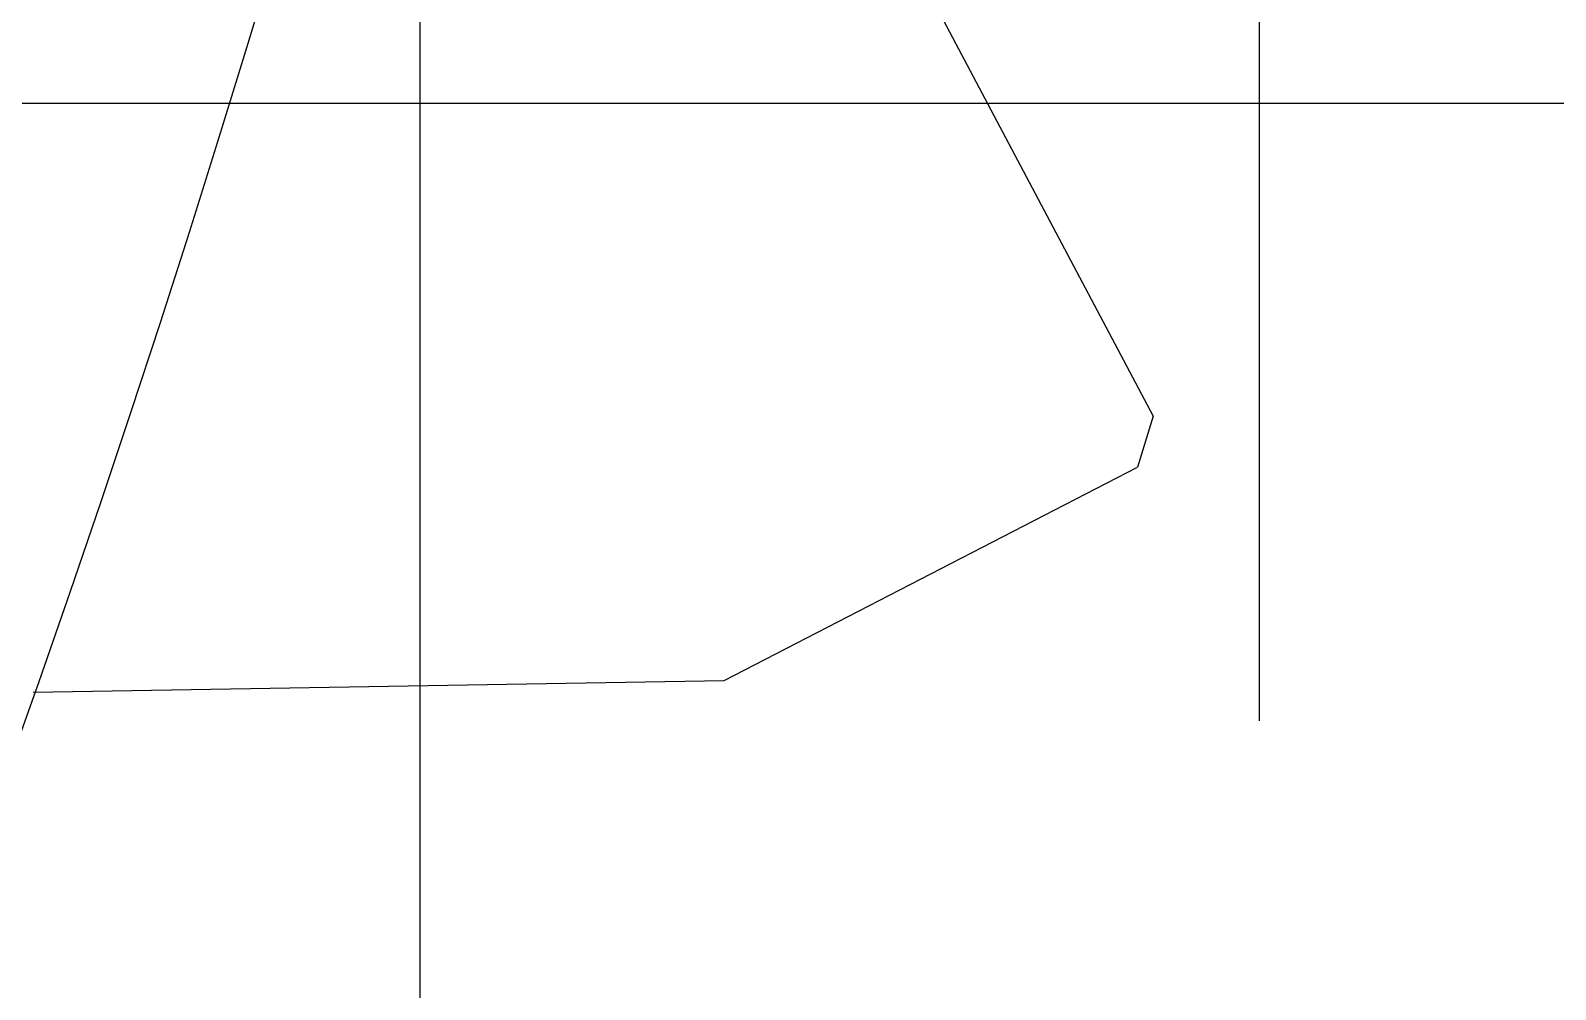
# Model space of a CAD drawing. Extents: x -381 to 213, y -63 to 250.
# Drawn here: x -59.09 to -52.92, y -9.41 to -5.53 of the extents above; entities that cross this region are included whole.
import ezdxf

# ---------------------------------------------------------------- set-up
doc = ezdxf.new("R2010")
doc.units = 0
doc.header["$MEASUREMENT"] = 0
for name, pattern in [('K5LT65535', [0]), ('K5LT_AXLED', [19.5, 15, -1.5, 1.5, -1.5]), ('K5LT_BASIC', [0])]:
    doc.linetypes.add(name, pattern=pattern)
doc.layers.add('Системный слой', color=7, linetype='Continuous')

# ---------------------------------------------------------------- blocks, each defined once
blk = doc.blocks.new('*U')
at = {"layer": 'Системный слой', "color": 30, "linetype": 'K5LT_AXLED'}
for q in [(-54.1167, -7.8208), (-54.1167, -8.3208)]:
    blk.add_line((-54.1167, 5.6792), q, dxfattribs=at)
at = {"layer": 'Системный слой', "color": 5, "linetype": 'K5LT_BASIC'}
for p, q in [((-63.6167, -5.8208), (-44.6167, -5.8208)), ((157.5223, -13.7237), (157.4582, -13.9309)), ((157.5223, -13.7237), (157.4582, -13.9309))]:
    blk.add_line(p, q, dxfattribs=at)
for points in [[(154.3496, -10.447), (156.6261, -12.0327), (157.5223, -13.7237)], [(154.3496, -10.447), (156.6261, -12.0327), (157.5223, -13.7237)], [(152.9889, -14.8412), (155.7858, -14.7941), (157.4582, -13.9309)], [(152.9889, -14.8412), (155.7858, -14.7941), (157.4582, -13.9309)]]:
    blk.add_lwpolyline(points, dxfattribs=at)
blk = doc.blocks.new('*F')
at = {"layer": 'Системный слой', "color": 5, "linetype": 'K5LT65535'}
blk.add_lwpolyline([(57.0839, 15.6923), (54.3565, 42.4875), (52.0598, 44.7843), (7.5606, 44.7843), (6.4123, 41.2435), (6.4123, -18.7321)], dxfattribs=at)
at = {"layer": 'Системный слой', "color": 5, "linetype": 'K5LT_BASIC'}
for centre, radius in [((94.0125, 5.9815), 62.5341), ((94.0125, 5.9815), 62.5341), ((-0.009, -0.1679), 21.15), ((29.0451, 1.3327), 19), ((-0.009, -0.1679), 19.8)]:
    blk.add_circle(centre, radius, dxfattribs=at)
at = {"layer": 'Системный слой'}
blk.add_blockref('*U', (0, 0), dxfattribs=at)
blk.add_blockref('*U', (0, 0), dxfattribs=at)
blk.add_blockref('*U', (0, 0), dxfattribs=at)
blk.add_blockref('*U', (0, 0), dxfattribs=at)
blk.add_blockref('*U', (0, 0), dxfattribs=at)
blk.add_blockref('*U', (0, 0), dxfattribs=at)
blk.add_blockref('*U', (0, 0), dxfattribs=at)
blk.add_blockref('*U', (0, 0), dxfattribs=at)
blk.add_blockref('*U', (0, 0), dxfattribs=at)
blk.add_blockref('*U', (0, 0), dxfattribs=at)
blk.add_blockref('*U', (0, 0), dxfattribs=at)
blk.add_blockref('*U', (0, 0), dxfattribs=at)
blk.add_blockref('*U', (0, 0), dxfattribs=at)
blk.add_blockref('*U', (0, 0), dxfattribs=at)
blk.add_blockref('*U', (0, 0), dxfattribs=at)
blk.add_blockref('*U', (0, 0), dxfattribs=at)
blk.add_blockref('*U', (0, 0), dxfattribs=at)
blk.add_blockref('*U', (0, 0), dxfattribs=at)
blk.add_blockref('*U', (0, 0), dxfattribs=at)
blk.add_blockref('*U', (0, 0), dxfattribs=at)
blk.add_blockref('*U', (0, 0), dxfattribs=at)
blk.add_blockref('*U', (0, 0), dxfattribs=at)
blk.add_blockref('*U', (0, 0), dxfattribs=at)
blk.add_blockref('*U', (0, 0), dxfattribs=at)
blk.add_blockref('*U', (0, 0), dxfattribs=at)
blk.add_blockref('*U', (0, 0), dxfattribs=at)
blk.add_blockref('*U', (0, 0), dxfattribs=at)
blk.add_blockref('*U', (0, 0), dxfattribs=at)
blk.add_blockref('*U', (0, 0), dxfattribs=at)
blk.add_blockref('*U', (0, 0), dxfattribs=at)
blk.add_blockref('*U', (0, 0), dxfattribs=at)
blk.add_blockref('*U', (0, 0), dxfattribs=at)
blk.add_blockref('*U', (0, 0), dxfattribs=at)
blk.add_blockref('*U', (0, 0), dxfattribs=at)
blk.add_blockref('*U', (0, 0), dxfattribs=at)
blk.add_blockref('*U', (0, 0), dxfattribs=at)
blk.add_blockref('*U', (0, 0), dxfattribs=at)
blk.add_blockref('*U', (0, 0), dxfattribs=at)
blk.add_blockref('*U', (0, 0), dxfattribs=at)
blk.add_blockref('*U', (0, 0), dxfattribs=at)
blk.add_blockref('*U', (0, 0), dxfattribs=at)
blk.add_blockref('*U', (0, 0), dxfattribs=at)
blk.add_blockref('*U', (0, 0), dxfattribs=at)
blk.add_blockref('*U', (0, 0), dxfattribs=at)
blk.add_blockref('*U', (0, 0), dxfattribs=at)
blk.add_blockref('*U', (0, 0), dxfattribs=at)
blk.add_blockref('*U', (0, 0), dxfattribs=at)
blk.add_blockref('*U', (0, 0), dxfattribs=at)
blk.add_blockref('*U', (0, 0), dxfattribs=at)
blk.add_blockref('*U', (0, 0), dxfattribs=at)
blk.add_blockref('*U', (0, 0), dxfattribs=at)
blk.add_blockref('*U', (0, 0), dxfattribs=at)
blk.add_blockref('*U', (0, 0), dxfattribs=at)
blk.add_blockref('*U', (0, 0), dxfattribs=at)
blk.add_blockref('*U', (0, 0), dxfattribs=at)
blk.add_blockref('*U', (0, 0), dxfattribs=at)
blk.add_blockref('*U', (0, 0), dxfattribs=at)
blk.add_blockref('*U', (0, 0), dxfattribs=at)
blk.add_blockref('*U', (0, 0), dxfattribs=at)
blk.add_blockref('*U', (0, 0), dxfattribs=at)
blk.add_blockref('*U', (0, 0), dxfattribs=at)
blk.add_blockref('*U', (0, 0), dxfattribs=at)
blk.add_blockref('*U', (0, 0), dxfattribs=at)
blk.add_blockref('*U', (0, 0), dxfattribs=at)
blk.add_blockref('*U', (0, 0), dxfattribs=at)
blk.add_blockref('*U', (0, 0), dxfattribs=at)
blk.add_blockref('*U', (0, 0), dxfattribs=at)
blk.add_blockref('*U', (0, 0), dxfattribs=at)
blk.add_blockref('*U', (0, 0), dxfattribs=at)
blk.add_blockref('*U', (0, 0), dxfattribs=at)
blk.add_blockref('*U', (0, 0), dxfattribs=at)
blk.add_blockref('*U', (0, 0), dxfattribs=at)
blk.add_blockref('*U', (0, 0), dxfattribs=at)
blk.add_blockref('*U', (0, 0), dxfattribs=at)
blk.add_blockref('*U', (0, 0), dxfattribs=at)
blk.add_blockref('*U', (0, 0), dxfattribs=at)
blk.add_blockref('*U', (0, 0), dxfattribs=at)
blk.add_blockref('*U', (0, 0), dxfattribs=at)
blk.add_blockref('*U', (0, 0), dxfattribs=at)
blk.add_blockref('*U', (0, 0), dxfattribs=at)
blk.add_blockref('*U', (0, 0), dxfattribs=at)
blk.add_blockref('*U', (0, 0), dxfattribs=at)
blk.add_blockref('*U', (0, 0), dxfattribs=at)
blk.add_blockref('*U', (0, 0), dxfattribs=at)
blk.add_blockref('*U', (0, 0), dxfattribs=at)
blk.add_blockref('*U', (0, 0), dxfattribs=at)
blk.add_blockref('*U', (0, 0), dxfattribs=at)
blk.add_blockref('*U', (0, 0), dxfattribs=at)
blk.add_blockref('*U', (0, 0), dxfattribs=at)
blk.add_blockref('*U', (0, 0), dxfattribs=at)
blk.add_blockref('*U', (0, 0), dxfattribs=at)
blk.add_blockref('*U', (0, 0), dxfattribs=at)
blk.add_blockref('*U', (0, 0), dxfattribs=at)
blk.add_blockref('*U', (0, 0), dxfattribs=at)
blk.add_blockref('*U', (0, 0), dxfattribs=at)
blk.add_blockref('*U', (0, 0), dxfattribs=at)
blk.add_blockref('*U', (0, 0), dxfattribs=at)
blk.add_blockref('*U', (0, 0), dxfattribs=at)
blk.add_blockref('*U', (0, 0), dxfattribs=at)
blk.add_blockref('*U', (0, 0), dxfattribs=at)
blk.add_blockref('*U', (0, 0), dxfattribs=at)
blk.add_blockref('*U', (0, 0), dxfattribs=at)
blk.add_blockref('*U', (0, 0), dxfattribs=at)
blk.add_blockref('*U', (0, 0), dxfattribs=at)
blk.add_blockref('*U', (0, 0), dxfattribs=at)
blk.add_blockref('*U', (0, 0), dxfattribs=at)
blk.add_blockref('*U', (0, 0), dxfattribs=at)
blk.add_blockref('*U', (0, 0), dxfattribs=at)
blk.add_blockref('*U', (0, 0), dxfattribs=at)
blk.add_blockref('*U', (0, 0), dxfattribs=at)
blk.add_blockref('*U', (0, 0), dxfattribs=at)
blk.add_blockref('*U', (0, 0), dxfattribs=at)
blk.add_blockref('*U', (0, 0), dxfattribs=at)
blk.add_blockref('*U', (0, 0), dxfattribs=at)
blk.add_blockref('*U', (0, 0), dxfattribs=at)
blk.add_blockref('*U', (0, 0), dxfattribs=at)
blk.add_blockref('*U', (0, 0), dxfattribs=at)
blk.add_blockref('*U', (0, 0), dxfattribs=at)
blk.add_blockref('*U', (0, 0), dxfattribs=at)
blk.add_blockref('*U', (0, 0), dxfattribs=at)
blk.add_blockref('*U', (0, 0), dxfattribs=at)
blk.add_blockref('*U', (0, 0), dxfattribs=at)
blk.add_blockref('*U', (0, 0), dxfattribs=at)
blk.add_blockref('*U', (0, 0), dxfattribs=at)
blk.add_blockref('*U', (0, 0), dxfattribs=at)
blk.add_blockref('*U', (0, 0), dxfattribs=at)
blk.add_blockref('*U', (0, 0), dxfattribs=at)
blk.add_blockref('*U', (0, 0), dxfattribs=at)
blk.add_blockref('*U', (0, 0), dxfattribs=at)
blk.add_blockref('*U', (0, 0), dxfattribs=at)
blk.add_blockref('*U', (0, 0), dxfattribs=at)
blk.add_blockref('*U', (0, 0), dxfattribs=at)
blk.add_blockref('*U', (0, 0), dxfattribs=at)
blk.add_blockref('*U', (0, 0), dxfattribs=at)
blk.add_blockref('*U', (0, 0), dxfattribs=at)
blk.add_blockref('*U', (0, 0), dxfattribs=at)
blk.add_blockref('*U', (0, 0), dxfattribs=at)
blk.add_blockref('*U', (0, 0), dxfattribs=at)
blk.add_blockref('*U', (0, 0), dxfattribs=at)
blk.add_blockref('*U', (0, 0), dxfattribs=at)
blk.add_blockref('*U', (0, 0), dxfattribs=at)
blk.add_blockref('*U', (0, 0), dxfattribs=at)
blk.add_blockref('*U', (0, 0), dxfattribs=at)
blk.add_blockref('*U', (0, 0), dxfattribs=at)
blk.add_blockref('*U', (0, 0), dxfattribs=at)
blk.add_blockref('*U', (0, 0), dxfattribs=at)
blk.add_blockref('*U', (0, 0), dxfattribs=at)
blk.add_blockref('*U', (0, 0), dxfattribs=at)
blk.add_blockref('*U', (0, 0), dxfattribs=at)
blk.add_blockref('*U', (0, 0), dxfattribs=at)
blk.add_blockref('*U', (0, 0), dxfattribs=at)
blk.add_blockref('*U', (0, 0), dxfattribs=at)
blk.add_blockref('*U', (0, 0), dxfattribs=at)
blk.add_blockref('*U', (0, 0), dxfattribs=at)
blk.add_blockref('*U', (0, 0), dxfattribs=at)
blk.add_blockref('*U', (0, 0), dxfattribs=at)
blk.add_blockref('*U', (0, 0), dxfattribs=at)
blk.add_blockref('*U', (0, 0), dxfattribs=at)
blk.add_blockref('*U', (0, 0), dxfattribs=at)
blk.add_blockref('*U', (0, 0), dxfattribs=at)
blk.add_blockref('*U', (0, 0), dxfattribs=at)
blk.add_blockref('*U', (0, 0), dxfattribs=at)
blk.add_blockref('*U', (0, 0), dxfattribs=at)
blk.add_blockref('*U', (0, 0), dxfattribs=at)
blk.add_blockref('*U', (0, 0), dxfattribs=at)
blk.add_blockref('*U', (0, 0), dxfattribs=at)
blk.add_blockref('*U', (0, 0), dxfattribs=at)
blk.add_blockref('*U', (0, 0), dxfattribs=at)
blk.add_blockref('*U', (0, 0), dxfattribs=at)
blk.add_blockref('*U', (0, 0), dxfattribs=at)
blk.add_blockref('*U', (0, 0), dxfattribs=at)
blk.add_blockref('*U', (0, 0), dxfattribs=at)
blk.add_blockref('*U', (0, 0), dxfattribs=at)
blk.add_blockref('*U', (0, 0), dxfattribs=at)
blk.add_blockref('*U', (0, 0), dxfattribs=at)
blk.add_blockref('*U', (0, 0), dxfattribs=at)
blk.add_blockref('*U', (0, 0), dxfattribs=at)
blk.add_blockref('*U', (0, 0), dxfattribs=at)
blk.add_blockref('*U', (0, 0), dxfattribs=at)
blk.add_blockref('*U', (0, 0), dxfattribs=at)
blk.add_blockref('*U', (0, 0), dxfattribs=at)
blk.add_blockref('*U', (0, 0), dxfattribs=at)
blk.add_blockref('*U', (0, 0), dxfattribs=at)
blk.add_blockref('*U', (0, 0), dxfattribs=at)
blk.add_blockref('*U', (0, 0), dxfattribs=at)
blk.add_blockref('*U', (0, 0), dxfattribs=at)
blk.add_blockref('*U', (0, 0), dxfattribs=at)
blk.add_blockref('*U', (0, 0), dxfattribs=at)
blk.add_blockref('*U', (0, 0), dxfattribs=at)
blk.add_blockref('*U', (0, 0), dxfattribs=at)
blk.add_blockref('*U', (0, 0), dxfattribs=at)
blk.add_blockref('*U', (0, 0), dxfattribs=at)
blk.add_blockref('*U', (0, 0), dxfattribs=at)
blk.add_blockref('*U', (0, 0), dxfattribs=at)
blk.add_blockref('*U', (0, 0), dxfattribs=at)
blk.add_blockref('*U', (0, 0), dxfattribs=at)
blk.add_blockref('*U', (0, 0), dxfattribs=at)
blk.add_blockref('*U', (0, 0), dxfattribs=at)
blk.add_blockref('*U', (0, 0), dxfattribs=at)
blk.add_blockref('*U', (0, 0), dxfattribs=at)
blk.add_blockref('*U', (0, 0), dxfattribs=at)
blk.add_blockref('*U', (0, 0), dxfattribs=at)
blk.add_blockref('*U', (0, 0), dxfattribs=at)
blk.add_blockref('*U', (0, 0), dxfattribs=at)
blk.add_blockref('*U', (0, 0), dxfattribs=at)
blk.add_blockref('*U', (0, 0), dxfattribs=at)
blk.add_blockref('*U', (0, 0), dxfattribs=at)

msp = doc.modelspace()

# ---------------------------------------------------------------- block references
at = {"layer": 'Системный слой'}
for name, p in [('*F', (-96.5151, 28.7405)), ('*F', (-63.9267, 6.9347)), ('*F', (-212.0681, 6.6367)), ('*U', (0, 0)), ('*U', (0, 0)), ('*U', (0, 0)), ('*U', (0, 0)), ('*U', (0, 0)), ('*U', (0, 0)), ('*U', (0, 0)), ('*U', (0, 0)), ('*U', (0, 0)), ('*U', (0, 0)), ('*U', (0, 0)), ('*U', (0, 0)), ('*U', (0, 0)), ('*U', (0, 0))]:
    msp.add_blockref(name, p, dxfattribs=at)

doc.saveas('drawing.dxf')
